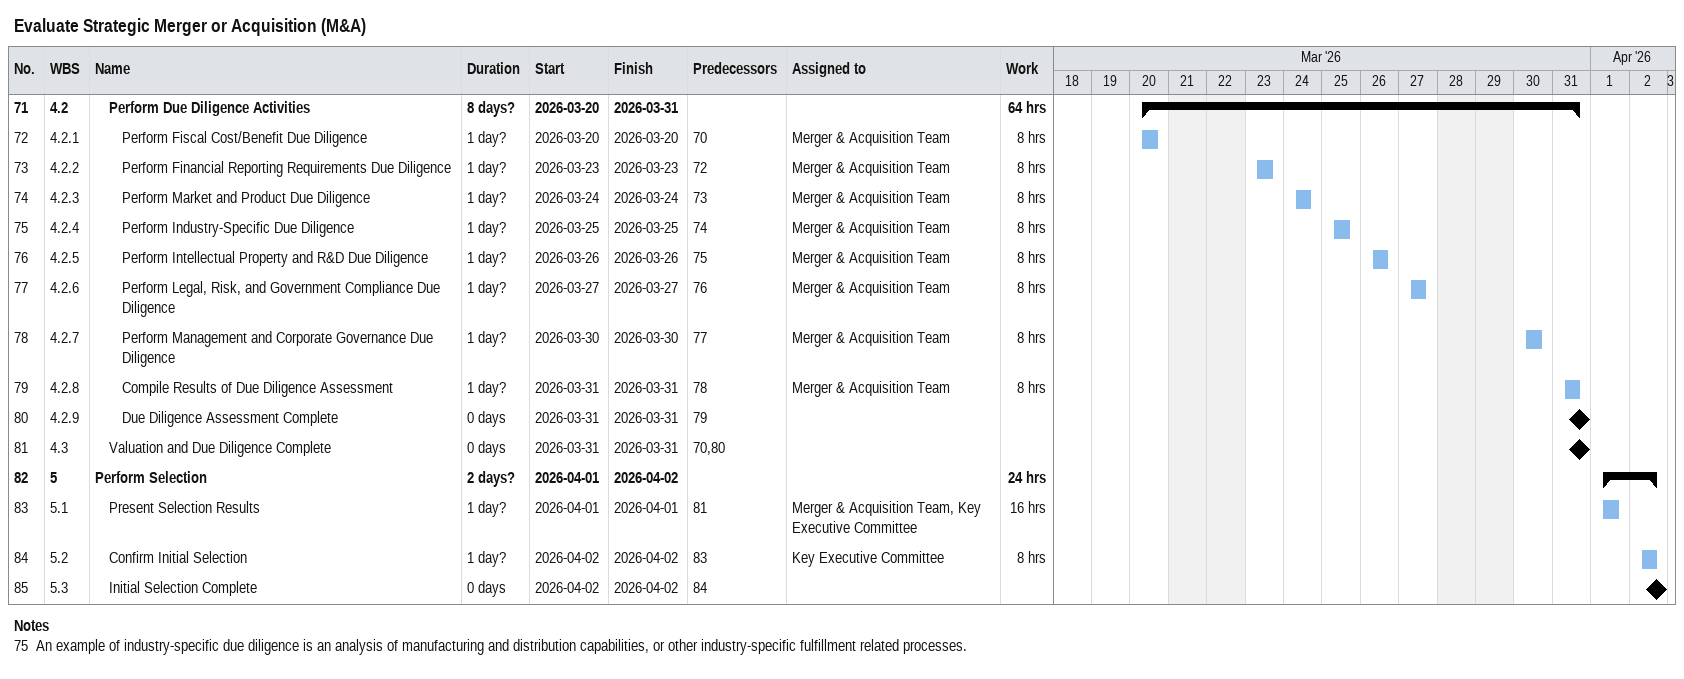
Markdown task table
Evaluate Strategic Merger or Acquisition (M&A)

| ID | WBS | Task | Duration | Start | Finish | Predecessors | Resources | Work (h) |
|---|---|---|---|---|---|---|---|---|
| 71 | 4.2 | **Perform Due Diligence Activities** | 8d? | 2026-03-20 | 2026-03-31 |  |  | 64 |
| 72 | 4.2.1 | Perform Fiscal Cost/Benefit Due Diligence | 1d? | 2026-03-20 | 2026-03-20 | 70 | Merger & Acquisition Team | 8 |
| 73 | 4.2.2 | Perform Financial Reporting Requirements Due Diligence | 1d? | 2026-03-23 | 2026-03-23 | 72 | Merger & Acquisition Team | 8 |
| 74 | 4.2.3 | Perform Market and Product Due Diligence | 1d? | 2026-03-24 | 2026-03-24 | 73 | Merger & Acquisition Team | 8 |
| 75 | 4.2.4 | Perform Industry-Specific Due Diligence | 1d? | 2026-03-25 | 2026-03-25 | 74 | Merger & Acquisition Team | 8 |
| 76 | 4.2.5 | Perform Intellectual Property and R&D Due Diligence | 1d? | 2026-03-26 | 2026-03-26 | 75 | Merger & Acquisition Team | 8 |
| 77 | 4.2.6 | Perform Legal, Risk, and Government Compliance Due Diligence | 1d? | 2026-03-27 | 2026-03-27 | 76 | Merger & Acquisition Team | 8 |
| 78 | 4.2.7 | Perform Management and Corporate Governance Due Diligence | 1d? | 2026-03-30 | 2026-03-30 | 77 | Merger & Acquisition Team | 8 |
| 79 | 4.2.8 | Compile Results of Due Diligence Assessment | 1d? | 2026-03-31 | 2026-03-31 | 78 | Merger & Acquisition Team | 8 |
| 80 | 4.2.9 | Due Diligence Assessment Complete | 0d | 2026-03-31 | 2026-03-31 | 79 |  |  |
| 81 | 4.3 | Valuation and Due Diligence Complete | 0d | 2026-03-31 | 2026-03-31 | 70, 80 |  |  |
| 82 | 5 | **Perform Selection** | 2d? | 2026-04-01 | 2026-04-02 |  |  | 24 |
| 83 | 5.1 | Present Selection Results | 1d? | 2026-04-01 | 2026-04-01 | 81 | Merger & Acquisition Team, Key Executive Committee | 16 |
| 84 | 5.2 | Confirm Initial Selection | 1d? | 2026-04-02 | 2026-04-02 | 83 | Key Executive Committee | 8 |
| 85 | 5.3 | Initial Selection Complete | 0d | 2026-04-02 | 2026-04-02 | 84 |  |  |

Notes
- 75: An example of industry-specific due diligence is an analysis of manufacturing and distribution capabilities, or other industry-specific fulfillment related processes.
